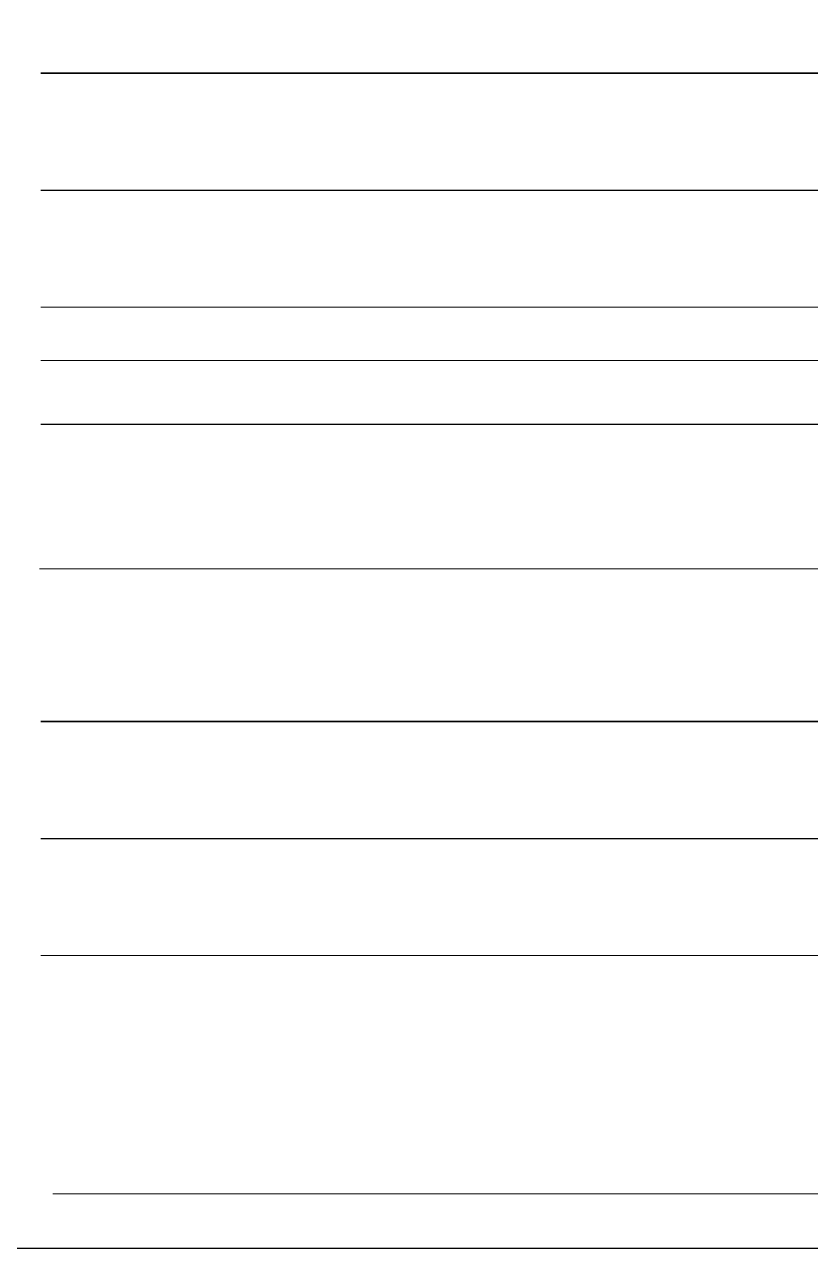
# Model space of a CAD drawing. Header units: millimetres. Extents: x -14570 to 41958, y 0 to 23011.
# Drawn here: x 22416 to 29128, y 0 to 10459 of the extents above; entities that cross this region are included whole.
import ezdxf

# ---------------------------------------------------------------- set-up
doc = ezdxf.new("R2010")
doc.units = ezdxf.units.MM
for name, color, linetype, lineweight in [('DCE_ChiaDoiTuong', 51, 'Continuous', 18), ('DCE_Dim', 8, 'Continuous', 5), ('DCE_Dim2', 8, 'Continuous', 5), ('DCE_Symbol', 8, 'Continuous', 9), ('Dce_text', 2, 'Continuous', 30), ('DCE_ThepChu', 4, 'Continuous', 35), ('DCE_ThepChu.TTT', 5, 'Continuous', 35), ('DCE_ThepDai', 3, 'Continuous', 25), ('DCE_ThepDai.TTT', 40, 'Continuous', 25)]:
    doc.layers.add(name, color=color, linetype=linetype, lineweight=lineweight)
doc.layers.add('DCE_Nhip', color=3, linetype='Continuous', lineweight=20, plot=False)

# ---------------------------------------------------------------- blocks, each defined once
blk = doc.blocks.new('Block_ALL')
blk.add_lwpolyline([(0, 20917), (41958.1, 20917), (41958.1, 0), (0, 0)], close=True)
at = {"layer": 'DCE_ChiaDoiTuong'}
blk.add_line((22553.9, 2502.6), (39959.2, 2502.6), dxfattribs=at)
at = {"layer": 'DCE_Dim'}
blk.add_line((22553.9, 8042.6), (39959.2, 8042.6), dxfattribs=at)
at = {"layer": 'DCE_Dim2'}
blk.add_line((22553.9, 7587.2), (39959.2, 7587.2), dxfattribs=at)
at = {"layer": 'DCE_Nhip', "color": 3}
blk.add_line((22657.5, 467.3), (40062.8, 467.3), dxfattribs=at)
at = {"layer": 'DCE_Symbol'}
blk.add_lwpolyline([(22544, 5807), (39961, 5807)], dxfattribs=at)
at = {"layer": 'Dce_text'}
blk.add_line((22553.9, 7042.6), (39959.2, 7042.6), dxfattribs=at)
at = {"layer": 'DCE_ThepChu'}
blk.add_line((22553.9, 10042.6), (39959.2, 10042.6), dxfattribs=at)
at = {"layer": 'DCE_ThepChu.TTT'}
blk.add_line((22553.9, 4502.6), (39959.2, 4502.6), dxfattribs=at)
at = {"layer": 'DCE_ThepDai'}
blk.add_line((22553.9, 9042.6), (39959.2, 9042.6), dxfattribs=at)
at = {"layer": 'DCE_ThepDai.TTT'}
blk.add_line((22553.9, 3502.6), (39959.2, 3502.6), dxfattribs=at)

msp = doc.modelspace()

# ---------------------------------------------------------------- block references
msp.add_blockref('Block_ALL', (0, 0))

doc.saveas('drawing.dxf')
